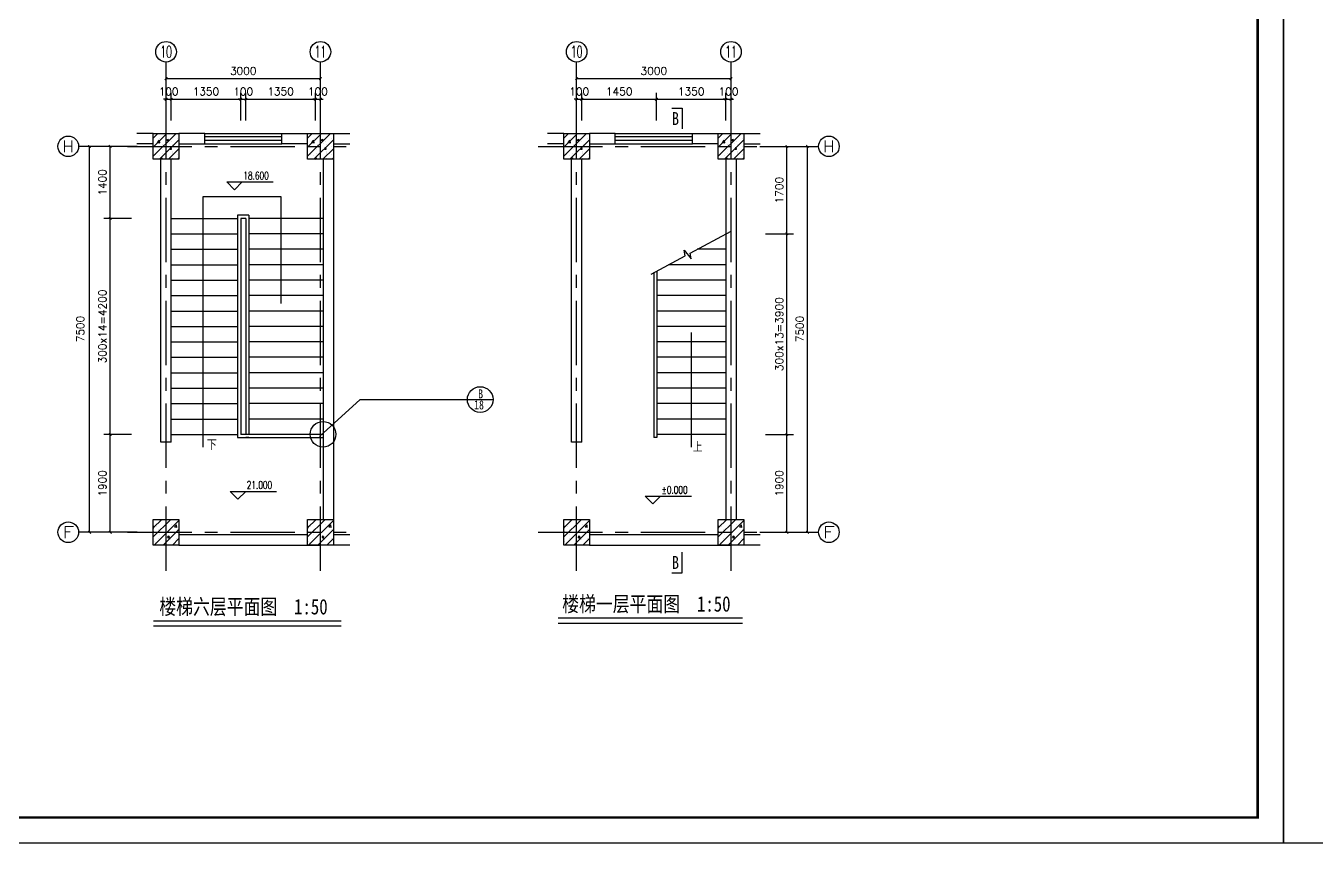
# Model space of a CAD drawing. Extents: x -4968480 to 5598971, y -5343220 to -29066.
# Drawn here: x 287225 to 312298, y -88466 to -72580 of the extents above; entities that cross this region are included whole.
import ezdxf
from ezdxf.enums import TextEntityAlignment as Align

# ---------------------------------------------------------------- set-up
doc = ezdxf.new("R2010")
doc.units = 0
doc.header["$LTSCALE"] = 1000
doc.header["$MEASUREMENT"] = 0
doc.linetypes.add('CENTER', pattern=[2, 1.25, -0.25, 0.25, -0.25])
doc.layers.get('0').update_dxf_attribs({"linetype": 'CONTINUOUS'})
for name, color, linetype in [('AXIS', 3, 'CONTINUOUS'), ('AXIS_TEXT', 7, 'CONTINUOUS'), ('DOTE', 1, 'CENTER'), ('PUB_DIM', 3, 'CONTINUOUS'), ('PUB_TEXT', 7, 'CONTINUOUS'), ('WALL', 2, 'CONTINUOUS')]:
    doc.layers.add(name, color=color, linetype=linetype)
doc.styles.add('-宋体', font='', dxfattribs={"width": 0.8})
doc.styles.add('_TCH_AXIS', font='COMPLEX', dxfattribs={"bigfont": 'GBCBIG'})
doc.styles.add('_TCH_DIM', font='SIMPLEX', dxfattribs={"bigfont": 'GBCBIG'})
doc.styles.get('-宋体').set_extended_font_data('SimSun')

# ---------------------------------------------------------------- blocks, each defined once
blk = doc.blocks.new('_ArchTick')
at = {"color": 0, "linetype": 'ByBlock', "const_width": 0.4}
blk.add_lwpolyline([(-0.5, -0.5), (0.5, 0.5)], dxfattribs=at)

msp = doc.modelspace()

# ---------------------------------------------------------------- linework, layer by layer
for p, q in [((299779.6, -74181.6, -24317.3), (299980.1, -74181.6, -24317.3)), ((299980.1, -74181.6, -24317.3), (299980.1, -74581.4, -24317.3)), ((290701, -74672.9, -24317.3), (292201, -74672.9, -24317.3)), ((298678.2, -74672.9, -24317.3), (300178.2, -74672.9, -24317.3)), ((292201, -74739.5, -24317.3), (290701, -74739.5, -24317.3)), ((292201, -74806.2, -24317.3), (290701, -74806.2, -24317.3)), ((290701, -74872.9, -24317.3), (292201, -74872.9, -24317.3)), ((300178.2, -74739.5, -24317.3), (298678.2, -74739.5, -24317.3)), ((300178.2, -74806.2, -24317.3), (298678.2, -74806.2, -24317.3)), ((298678.2, -74872.9, -24317.3), (300178.2, -74872.9, -24317.3)), ((290051, -76322.9, -24317.3), (291341, -76322.9, -24317.3)), ((291341, -76262.9, -24317.3), (291341, -80582.9, -24317.3)), ((291561, -76262.9, -24317.3), (291341, -76262.9, -24317.3)), ((291401, -76322.9, -24317.3), (291401, -80522.9, -24317.3)), ((291501, -76322.9, -24317.3), (291401, -76322.9, -24317.3)), ((291501, -76322.9, -24317.3), (291501, -80522.9, -24317.3)), ((291561, -76262.9, -24317.3), (291561, -80522.9, -24317.3)), ((293001, -76322.9, -24317.3), (291561, -76322.9, -24317.3)), ((290051, -76622.9, -24317.3), (291341, -76622.9, -24317.3)), ((293001, -76622.9, -24317.3), (291561, -76622.9, -24317.3)), ((290051, -76922.9, -24317.3), (291341, -76922.9, -24317.3)), ((293001, -76922.9, -24317.3), (291561, -76922.9, -24317.3)), ((300828.2, -76922.9, -24317.3), (300270.7, -76922.9, -24317.3)), ((290051, -77222.9, -24317.3), (291341, -77222.9, -24317.3)), ((293001, -77222.9, -24317.3), (291561, -77222.9, -24317.3)), ((299428.2, -77376.2, -24317.3), (299428.2, -80582.9, -24317.3)), ((299488.2, -77343.9, -24317.3), (299488.2, -80582.9, -24317.3)), ((300828.2, -77222.9, -24317.3), (299713.2, -77222.9, -24317.3)), ((290051, -77522.9, -24317.3), (291341, -77522.9, -24317.3)), ((293001, -77522.9, -24317.3), (291561, -77522.9, -24317.3)), ((300828.2, -77522.9, -24317.3), (299488.2, -77522.9, -24317.3)), ((290051, -77822.9, -24317.3), (291341, -77822.9, -24317.3)), ((293001, -77822.9, -24317.3), (291561, -77822.9, -24317.3)), ((300828.2, -77822.9, -24317.3), (299488.2, -77822.9, -24317.3)), ((290051, -78122.9, -24317.3), (291341, -78122.9, -24317.3)), ((293001, -78122.9, -24317.3), (291561, -78122.9, -24317.3)), ((300828.2, -78122.9, -24317.3), (299488.2, -78122.9, -24317.3)), ((290051, -78422.9, -24317.3), (291341, -78422.9, -24317.3)), ((293001, -78422.9, -24317.3), (291561, -78422.9, -24317.3)), ((300828.2, -78422.9, -24317.3), (299488.2, -78422.9, -24317.3)), ((290051, -78722.9, -24317.3), (291341, -78722.9, -24317.3)), ((293001, -78722.9, -24317.3), (291561, -78722.9, -24317.3)), ((300828.2, -78722.9, -24317.3), (299488.2, -78722.9, -24317.3)), ((290051, -79022.9, -24317.3), (291341, -79022.9, -24317.3)), ((293001, -79022.9, -24317.3), (291561, -79022.9, -24317.3)), ((300828.2, -79022.9, -24317.3), (299488.2, -79022.9, -24317.3)), ((290051, -79322.9, -24317.3), (291341, -79322.9, -24317.3)), ((293001, -79322.9, -24317.3), (291561, -79322.9, -24317.3)), ((300828.2, -79322.9, -24317.3), (299488.2, -79322.9, -24317.3)), ((290051, -79622.9, -24317.3), (291341, -79622.9, -24317.3)), ((293001, -79622.9, -24317.3), (291561, -79622.9, -24317.3)), ((300828.2, -79622.9, -24317.3), (299488.2, -79622.9, -24317.3)), ((290051, -79922.9, -24317.3), (291341, -79922.9, -24317.3)), ((293001, -79922.9, -24317.3), (291561, -79922.9, -24317.3)), ((292933.2, -80561.3, -24317.3), (293721.5, -79843.7, -24317.3)), ((293721.5, -79843.7, -24317.3), (293721.5, -79843.7, -24317.3)), ((293721.5, -79843.7, -24317.3), (296304.9, -79843.7, -24317.3)), ((300828.2, -79922.9, -24317.3), (299488.2, -79922.9, -24317.3)), ((290051, -80222.9, -24317.3), (291341, -80222.9, -24317.3)), ((293001, -80222.9, -24317.3), (291561, -80222.9, -24317.3)), ((300828.2, -80222.9, -24317.3), (299488.2, -80222.9, -24317.3)), ((290051, -80522.9, -24317.3), (291341, -80522.9, -24317.3)), ((291341, -80582.9, -24317.3), (293001, -80582.9, -24317.3)), ((293001, -80522.9, -24317.3), (291401, -80522.9, -24317.3)), ((291561, -80582.9, -24317.3), (291501, -80582.9, -24317.3)), ((299488.2, -80582.9, -24317.3), (299428.2, -80582.9, -24317.3)), ((300828.2, -80522.9, -24317.3), (299488.2, -80522.9, -24317.3)), ((299980.1, -83211.8, -24317.3), (299980.1, -82812, -24317.3)), ((299779.6, -83211.8, -24317.3), (299980.1, -83211.8, -24317.3)), ((289704.1, -84141.4), (293355.2, -84141.4)), ((289704.1, -84241.4), (293355.2, -84241.4)), ((297568.5, -84087), (301150.2, -84087)), ((297568.5, -84187), (301150.2, -84187))]:
    msp.add_line(p, q)
at = {"color": 8}
for p, q in [((289701, -74763.3, -24317.3), (289791.5, -74672.9, -24317.3)), ((289701, -74940.1, -24317.3), (289968.2, -74672.9, -24317.3)), ((289701, -75116.9, -24317.3), (290145, -74672.9, -24317.3)), ((290017.5, -74687.5, -24317.3), (290017.5, -74687.5, -24317.3)), ((292701, -74763.3, -24317.3), (292791.5, -74672.9, -24317.3)), ((292701, -74940.1, -24317.3), (292968.2, -74672.9, -24317.3)), ((292701, -75116.9, -24317.3), (293145, -74672.9, -24317.3)), ((293017.5, -74687.5, -24317.3), (293017.5, -74687.5, -24317.3)), ((297678.2, -74763.3, -24317.3), (297768.7, -74672.9, -24317.3)), ((297678.2, -74940.1, -24317.3), (297945.5, -74672.9, -24317.3)), ((297678.2, -75116.9, -24317.3), (298122.3, -74672.9, -24317.3)), ((297994.8, -74687.5, -24317.3), (297994.8, -74687.5, -24317.3)), ((300678.2, -74763.3, -24317.3), (300768.7, -74672.9, -24317.3)), ((300678.2, -74940.1, -24317.3), (300945.5, -74672.9, -24317.3)), ((300678.2, -75116.9, -24317.3), (301122.3, -74672.9, -24317.3)), ((300994.8, -74687.5, -24317.3), (300994.8, -74687.5, -24317.3)), ((289701.8, -74729.1, -24317.3), (289701.8, -74729.1, -24317.3)), ((289761.9, -74870.3, -24317.3), (289761.9, -74870.3, -24317.3)), ((289785.2, -74845.5, -24317.3), (289824.2, -74804.9, -24317.3)), ((289785.2, -74845.5, -24317.3), (289829.7, -74852.4, -24317.3)), ((289821.8, -75172.9, -24317.3), (290201, -74793.7, -24317.3)), ((289829.7, -74852.6, -24317.3), (289824.1, -74805.1, -24317.3)), ((289824.3, -74928.1, -24317.3), (289824.3, -74928.1, -24317.3)), ((289830.4, -74761.7, -24317.3), (289830.4, -74761.7, -24317.3)), ((289886, -74884.7, -24317.3), (289886, -74884.7, -24317.3)), ((289897.1, -74753.2, -24317.3), (289897.1, -74753.2, -24317.3)), ((289962.5, -74798.7, -24317.3), (289997.5, -74785.3, -24317.3)), ((289962.5, -74798.7, -24317.3), (289987.4, -74815.5, -24317.3)), ((289987.3, -74815.7, -24317.3), (289997.5, -74785.5, -24317.3)), ((290011.2, -74868.2, -24317.3), (290011.2, -74868.2, -24317.3)), ((290028.5, -74977, -24317.3), (290052.6, -74948.3, -24317.3)), ((290058.4, -74979.8, -24317.3), (290052.6, -74948.5, -24317.3)), ((290053.5, -74820.3, -24317.3), (290053.5, -74820.3, -24317.3)), ((290076.9, -74896.1, -24317.3), (290076.9, -74896.1, -24317.3)), ((290083, -74729.7, -24317.3), (290083, -74729.7, -24317.3)), ((290164, -74764.5, -24317.3), (290164, -74764.5, -24317.3)), ((290173.3, -74930, -24317.3), (290173.3, -74930, -24317.3)), ((290200.5, -74843.3, -24317.3), (290200.5, -74843.3, -24317.3)), ((292701.8, -74729.1, -24317.3), (292701.8, -74729.1, -24317.3)), ((292761.9, -74870.3, -24317.3), (292761.9, -74870.3, -24317.3)), ((292785.2, -74845.5, -24317.3), (292824.2, -74804.9, -24317.3)), ((292785.2, -74845.5, -24317.3), (292829.7, -74852.4, -24317.3)), ((292821.8, -75172.9, -24317.3), (293201, -74793.7, -24317.3)), ((292829.7, -74852.6, -24317.3), (292824.1, -74805.1, -24317.3)), ((292824.3, -74928.1, -24317.3), (292824.3, -74928.1, -24317.3)), ((292830.4, -74761.7, -24317.3), (292830.4, -74761.7, -24317.3)), ((292886, -74884.7, -24317.3), (292886, -74884.7, -24317.3)), ((292897.1, -74753.2, -24317.3), (292897.1, -74753.2, -24317.3)), ((292962.5, -74798.7, -24317.3), (292997.5, -74785.3, -24317.3)), ((292962.5, -74798.7, -24317.3), (292987.4, -74815.5, -24317.3)), ((292987.3, -74815.7, -24317.3), (292997.5, -74785.5, -24317.3)), ((293011.2, -74868.2, -24317.3), (293011.2, -74868.2, -24317.3)), ((293028.5, -74977, -24317.3), (293052.6, -74948.3, -24317.3)), ((293058.4, -74979.8, -24317.3), (293052.6, -74948.5, -24317.3)), ((293053.5, -74820.3, -24317.3), (293053.5, -74820.3, -24317.3)), ((293076.9, -74896.1, -24317.3), (293076.9, -74896.1, -24317.3)), ((293083, -74729.7, -24317.3), (293083, -74729.7, -24317.3)), ((293164, -74764.5, -24317.3), (293164, -74764.5, -24317.3)), ((293173.3, -74930, -24317.3), (293173.3, -74930, -24317.3)), ((293200.5, -74843.3, -24317.3), (293200.5, -74843.3, -24317.3)), ((297679, -74729.1, -24317.3), (297679, -74729.1, -24317.3)), ((297739.1, -74870.3, -24317.3), (297739.1, -74870.3, -24317.3)), ((297762.5, -74845.5, -24317.3), (297801.4, -74804.9, -24317.3)), ((297762.5, -74845.5, -24317.3), (297806.9, -74852.4, -24317.3)), ((297799, -75172.9, -24317.3), (298178.2, -74793.7, -24317.3)), ((297806.9, -74852.6, -24317.3), (297801.4, -74805.1, -24317.3)), ((297801.6, -74928.1, -24317.3), (297801.6, -74928.1, -24317.3)), ((297807.6, -74761.7, -24317.3), (297807.6, -74761.7, -24317.3)), ((297863.2, -74884.7, -24317.3), (297863.2, -74884.7, -24317.3)), ((297874.4, -74753.2, -24317.3), (297874.4, -74753.2, -24317.3)), ((297939.7, -74798.7, -24317.3), (297974.8, -74785.3, -24317.3)), ((297939.7, -74798.7, -24317.3), (297964.6, -74815.5, -24317.3)), ((297964.6, -74815.7, -24317.3), (297974.7, -74785.5, -24317.3)), ((297988.4, -74868.2, -24317.3), (297988.4, -74868.2, -24317.3)), ((298005.7, -74977, -24317.3), (298029.8, -74948.3, -24317.3)), ((298035.6, -74979.8, -24317.3), (298029.8, -74948.5, -24317.3)), ((298030.7, -74820.3, -24317.3), (298030.7, -74820.3, -24317.3)), ((298054.1, -74896.1, -24317.3), (298054.1, -74896.1, -24317.3)), ((298060.2, -74729.7, -24317.3), (298060.2, -74729.7, -24317.3)), ((298141.3, -74764.5, -24317.3), (298141.3, -74764.5, -24317.3)), ((298150.5, -74930, -24317.3), (298150.5, -74930, -24317.3)), ((298177.8, -74843.3, -24317.3), (298177.8, -74843.3, -24317.3)), ((300679, -74729.1, -24317.3), (300679, -74729.1, -24317.3)), ((300739.1, -74870.3, -24317.3), (300739.1, -74870.3, -24317.3)), ((300762.5, -74845.5, -24317.3), (300801.4, -74804.9, -24317.3)), ((300762.5, -74845.5, -24317.3), (300806.9, -74852.4, -24317.3)), ((300799, -75172.9, -24317.3), (301178.2, -74793.7, -24317.3)), ((300806.9, -74852.6, -24317.3), (300801.4, -74805.1, -24317.3)), ((300801.6, -74928.1, -24317.3), (300801.6, -74928.1, -24317.3)), ((300807.6, -74761.7, -24317.3), (300807.6, -74761.7, -24317.3)), ((300863.2, -74884.7, -24317.3), (300863.2, -74884.7, -24317.3)), ((300874.4, -74753.2, -24317.3), (300874.4, -74753.2, -24317.3)), ((300939.7, -74798.7, -24317.3), (300974.8, -74785.3, -24317.3)), ((300939.7, -74798.7, -24317.3), (300964.6, -74815.5, -24317.3)), ((300964.6, -74815.7, -24317.3), (300974.7, -74785.5, -24317.3)), ((300988.4, -74868.2, -24317.3), (300988.4, -74868.2, -24317.3)), ((301005.7, -74977, -24317.3), (301029.8, -74948.3, -24317.3)), ((301035.6, -74979.8, -24317.3), (301029.8, -74948.5, -24317.3)), ((301030.7, -74820.3, -24317.3), (301030.7, -74820.3, -24317.3)), ((301054.1, -74896.1, -24317.3), (301054.1, -74896.1, -24317.3)), ((301060.2, -74729.7, -24317.3), (301060.2, -74729.7, -24317.3)), ((301141.3, -74764.5, -24317.3), (301141.3, -74764.5, -24317.3)), ((301150.5, -74930, -24317.3), (301150.5, -74930, -24317.3)), ((301177.8, -74843.3, -24317.3), (301177.8, -74843.3, -24317.3)), ((289754.5, -75081.9, -24317.3), (289754.5, -75081.9, -24317.3)), ((289799.8, -75008.7, -24317.3), (289799.8, -75008.7, -24317.3)), ((289818.2, -75094.6, -24317.3), (289818.2, -75094.6, -24317.3)), ((289840.9, -75161.3, -24317.3), (289875.9, -75147.9, -24317.3)), ((289840.9, -75161.3, -24317.3), (289858, -75172.9, -24317.3)), ((289867.5, -75172.9, -24317.3), (289875.8, -75148.1, -24317.3)), ((289879.6, -75065.4, -24317.3), (289879.6, -75065.4, -24317.3)), ((289881.7, -74980.1, -24317.3), (289881.7, -74980.1, -24317.3)), ((289905.2, -75075.9, -24317.3), (289905.2, -75075.9, -24317.3)), ((289998.6, -75172.9, -24317.3), (290201, -74970.4, -24317.3)), ((290028.5, -74977, -24317.3), (290058.4, -74979.6, -24317.3)), ((290066.7, -75020, -24317.3), (290066.7, -75020, -24317.3)), ((290069, -75040.5, -24317.3), (290069, -75040.5, -24317.3)), ((290070.8, -75062.6, -24317.3), (290070.8, -75062.6, -24317.3)), ((290072.7, -75155.1, -24317.3), (290072.7, -75155.1, -24317.3)), ((290172.1, -75087.2, -24317.3), (290172.1, -75087.2, -24317.3)), ((290175.4, -75172.9, -24317.3), (290201, -75147.2, -24317.3)), ((292754.5, -75081.9, -24317.3), (292754.5, -75081.9, -24317.3)), ((292799.8, -75008.7, -24317.3), (292799.8, -75008.7, -24317.3)), ((292818.2, -75094.6, -24317.3), (292818.2, -75094.6, -24317.3)), ((292840.9, -75161.3, -24317.3), (292875.9, -75147.9, -24317.3)), ((292840.9, -75161.3, -24317.3), (292858, -75172.9, -24317.3)), ((292867.5, -75172.9, -24317.3), (292875.8, -75148.1, -24317.3)), ((292879.6, -75065.4, -24317.3), (292879.6, -75065.4, -24317.3)), ((292881.7, -74980.1, -24317.3), (292881.7, -74980.1, -24317.3)), ((292905.2, -75075.9, -24317.3), (292905.2, -75075.9, -24317.3)), ((292998.6, -75172.9, -24317.3), (293201, -74970.4, -24317.3)), ((293028.5, -74977, -24317.3), (293058.4, -74979.6, -24317.3)), ((293066.7, -75020, -24317.3), (293066.7, -75020, -24317.3)), ((293069, -75040.5, -24317.3), (293069, -75040.5, -24317.3)), ((293070.8, -75062.6, -24317.3), (293070.8, -75062.6, -24317.3)), ((293072.7, -75155.1, -24317.3), (293072.7, -75155.1, -24317.3)), ((293172.1, -75087.2, -24317.3), (293172.1, -75087.2, -24317.3)), ((293175.4, -75172.9, -24317.3), (293201, -75147.2, -24317.3)), ((297731.7, -75081.9, -24317.3), (297731.7, -75081.9, -24317.3)), ((297777, -75008.7, -24317.3), (297777, -75008.7, -24317.3)), ((297795.5, -75094.6, -24317.3), (297795.5, -75094.6, -24317.3)), ((297818.1, -75161.3, -24317.3), (297853.1, -75147.9, -24317.3)), ((297818.1, -75161.3, -24317.3), (297835.2, -75172.9, -24317.3)), ((297844.7, -75172.9, -24317.3), (297853.1, -75148.1, -24317.3)), ((297856.9, -75065.4, -24317.3), (297856.9, -75065.4, -24317.3)), ((297858.9, -74980.1, -24317.3), (297858.9, -74980.1, -24317.3)), ((297882.4, -75075.9, -24317.3), (297882.4, -75075.9, -24317.3)), ((297975.8, -75172.9, -24317.3), (298178.2, -74970.4, -24317.3)), ((298005.7, -74977, -24317.3), (298035.6, -74979.6, -24317.3)), ((298043.9, -75020, -24317.3), (298043.9, -75020, -24317.3)), ((298046.2, -75040.5, -24317.3), (298046.2, -75040.5, -24317.3)), ((298048, -75062.6, -24317.3), (298048, -75062.6, -24317.3)), ((298049.9, -75155.1, -24317.3), (298049.9, -75155.1, -24317.3)), ((298149.3, -75087.2, -24317.3), (298149.3, -75087.2, -24317.3)), ((298152.6, -75172.9, -24317.3), (298178.2, -75147.2, -24317.3)), ((300731.7, -75081.9, -24317.3), (300731.7, -75081.9, -24317.3)), ((300777, -75008.7, -24317.3), (300777, -75008.7, -24317.3)), ((300795.5, -75094.6, -24317.3), (300795.5, -75094.6, -24317.3)), ((300818.1, -75161.3, -24317.3), (300853.1, -75147.9, -24317.3)), ((300818.1, -75161.3, -24317.3), (300835.2, -75172.9, -24317.3)), ((300844.7, -75172.9, -24317.3), (300853.1, -75148.1, -24317.3)), ((300856.9, -75065.4, -24317.3), (300856.9, -75065.4, -24317.3)), ((300858.9, -74980.1, -24317.3), (300858.9, -74980.1, -24317.3)), ((300882.4, -75075.9, -24317.3), (300882.4, -75075.9, -24317.3)), ((300975.8, -75172.9, -24317.3), (301178.2, -74970.4, -24317.3)), ((301005.7, -74977, -24317.3), (301035.6, -74979.6, -24317.3)), ((301043.9, -75020, -24317.3), (301043.9, -75020, -24317.3)), ((301046.2, -75040.5, -24317.3), (301046.2, -75040.5, -24317.3)), ((301048, -75062.6, -24317.3), (301048, -75062.6, -24317.3)), ((301049.9, -75155.1, -24317.3), (301049.9, -75155.1, -24317.3)), ((301149.3, -75087.2, -24317.3), (301149.3, -75087.2, -24317.3)), ((301152.6, -75172.9, -24317.3), (301178.2, -75147.2, -24317.3)), ((289701, -82338, -24317.3), (289866.1, -82172.9, -24317.3)), ((289701, -82514.7, -24317.3), (290042.9, -82172.9, -24317.3)), ((289719.6, -82672.9, -24317.3), (290201, -82191.5, -24317.3)), ((289815.4, -82203.4, -24317.3), (289815.4, -82203.4, -24317.3)), ((289981.6, -82217.7, -24317.3), (289981.6, -82217.7, -24317.3)), ((290125.6, -82172.9, -24317.3), (290130, -82175.9, -24317.3)), ((290130, -82176.1, -24317.3), (290131.1, -82172.9, -24317.3)), ((292701, -82338, -24317.3), (292866.1, -82172.9, -24317.3)), ((292701, -82514.7, -24317.3), (293042.9, -82172.9, -24317.3)), ((292719.6, -82672.9, -24317.3), (293201, -82191.5, -24317.3)), ((292815.4, -82203.4, -24317.3), (292815.4, -82203.4, -24317.3)), ((292981.6, -82217.7, -24317.3), (292981.6, -82217.7, -24317.3)), ((293125.6, -82172.9, -24317.3), (293130, -82175.9, -24317.3)), ((293130, -82176.1, -24317.3), (293131.1, -82172.9, -24317.3)), ((297678.2, -82338, -24317.3), (297843.3, -82172.9, -24317.3)), ((297678.2, -82514.7, -24317.3), (298020.1, -82172.9, -24317.3)), ((297696.9, -82672.9, -24317.3), (298178.2, -82191.5, -24317.3)), ((297792.7, -82203.4, -24317.3), (297792.7, -82203.4, -24317.3)), ((297958.9, -82217.7, -24317.3), (297958.9, -82217.7, -24317.3)), ((298102.8, -82172.9, -24317.3), (298107.3, -82175.9, -24317.3)), ((298107.2, -82176.1, -24317.3), (298108.3, -82172.9, -24317.3)), ((300678.2, -82338, -24317.3), (300843.3, -82172.9, -24317.3)), ((300678.2, -82514.7, -24317.3), (301020.1, -82172.9, -24317.3)), ((300696.9, -82672.9, -24317.3), (301178.2, -82191.5, -24317.3)), ((300792.7, -82203.4, -24317.3), (300792.7, -82203.4, -24317.3)), ((300958.9, -82217.7, -24317.3), (300958.9, -82217.7, -24317.3)), ((301102.8, -82172.9, -24317.3), (301107.3, -82175.9, -24317.3)), ((301107.2, -82176.1, -24317.3), (301108.3, -82172.9, -24317.3)), ((289701, -82314.2, -24317.3), (289720.1, -82306.9, -24317.3)), ((289701, -82331.1, -24317.3), (289709.9, -82337.1, -24317.3)), ((289709.9, -82337.4, -24317.3), (289720, -82307.1, -24317.3)), ((289713.1, -82406.6, -24317.3), (289713.1, -82406.6, -24317.3)), ((289764.9, -82319.7, -24317.3), (289764.9, -82319.7, -24317.3)), ((289792.3, -82242.6, -24317.3), (289792.3, -82242.6, -24317.3)), ((289809.4, -82369.8, -24317.3), (289809.4, -82369.8, -24317.3)), ((289818.5, -82473.8, -24317.3), (289818.5, -82473.8, -24317.3)), ((289850.1, -82414.9, -24317.3), (289850.1, -82414.9, -24317.3)), ((289896.4, -82672.9, -24317.3), (290201, -82368.3, -24317.3)), ((289980, -82417.9, -24317.3), (289980, -82417.9, -24317.3)), ((290056.4, -82269.7, -24317.3), (290056.4, -82269.7, -24317.3)), ((290069.1, -82332.3, -24317.3), (290069.1, -82332.3, -24317.3)), ((290085.4, -82485.1, -24317.3), (290085.4, -82485.1, -24317.3)), ((290113.4, -82320.4, -24317.3), (290152.3, -82279.8, -24317.3)), ((290113.4, -82320.4, -24317.3), (290157.9, -82327.3, -24317.3)), ((290157.8, -82327.5, -24317.3), (290152.3, -82280, -24317.3)), ((290165.9, -82373.3, -24317.3), (290165.9, -82373.3, -24317.3)), ((292701, -82314.2, -24317.3), (292720.1, -82306.9, -24317.3)), ((292701, -82331.1, -24317.3), (292709.9, -82337.1, -24317.3)), ((292709.9, -82337.4, -24317.3), (292720, -82307.1, -24317.3)), ((292713.1, -82406.6, -24317.3), (292713.1, -82406.6, -24317.3)), ((292764.9, -82319.7, -24317.3), (292764.9, -82319.7, -24317.3)), ((292792.3, -82242.6, -24317.3), (292792.3, -82242.6, -24317.3)), ((292809.4, -82369.8, -24317.3), (292809.4, -82369.8, -24317.3)), ((292818.5, -82473.8, -24317.3), (292818.5, -82473.8, -24317.3)), ((292850.1, -82414.9, -24317.3), (292850.1, -82414.9, -24317.3)), ((292896.4, -82672.9, -24317.3), (293201, -82368.3, -24317.3)), ((292980, -82417.9, -24317.3), (292980, -82417.9, -24317.3)), ((293056.4, -82269.7, -24317.3), (293056.4, -82269.7, -24317.3)), ((293069.1, -82332.3, -24317.3), (293069.1, -82332.3, -24317.3)), ((293085.4, -82485.1, -24317.3), (293085.4, -82485.1, -24317.3)), ((293113.4, -82320.4, -24317.3), (293152.3, -82279.8, -24317.3)), ((293113.4, -82320.4, -24317.3), (293157.9, -82327.3, -24317.3)), ((293157.8, -82327.5, -24317.3), (293152.3, -82280, -24317.3)), ((293165.9, -82373.3, -24317.3), (293165.9, -82373.3, -24317.3)), ((297678.2, -82314.2, -24317.3), (297697.3, -82306.9, -24317.3)), ((297678.2, -82331.1, -24317.3), (297687.2, -82337.1, -24317.3)), ((297687.1, -82337.4, -24317.3), (297697.2, -82307.1, -24317.3)), ((297690.3, -82406.6, -24317.3), (297690.3, -82406.6, -24317.3)), ((297742.1, -82319.7, -24317.3), (297742.1, -82319.7, -24317.3)), ((297769.5, -82242.6, -24317.3), (297769.5, -82242.6, -24317.3)), ((297786.6, -82369.8, -24317.3), (297786.6, -82369.8, -24317.3)), ((297795.7, -82473.8, -24317.3), (297795.7, -82473.8, -24317.3)), ((297827.3, -82414.9, -24317.3), (297827.3, -82414.9, -24317.3)), ((297873.7, -82672.9, -24317.3), (298178.2, -82368.3, -24317.3)), ((297957.2, -82417.9, -24317.3), (297957.2, -82417.9, -24317.3)), ((298033.7, -82269.7, -24317.3), (298033.7, -82269.7, -24317.3)), ((298046.3, -82332.3, -24317.3), (298046.3, -82332.3, -24317.3)), ((298062.6, -82485.1, -24317.3), (298062.6, -82485.1, -24317.3)), ((298090.6, -82320.4, -24317.3), (298129.6, -82279.8, -24317.3)), ((298090.6, -82320.4, -24317.3), (298135.1, -82327.3, -24317.3)), ((298135, -82327.5, -24317.3), (298129.5, -82280, -24317.3)), ((298143.1, -82373.3, -24317.3), (298143.1, -82373.3, -24317.3)), ((300678.2, -82314.2, -24317.3), (300697.3, -82306.9, -24317.3)), ((300678.2, -82331.1, -24317.3), (300687.2, -82337.1, -24317.3)), ((300687.1, -82337.4, -24317.3), (300697.2, -82307.1, -24317.3)), ((300690.3, -82406.6, -24317.3), (300690.3, -82406.6, -24317.3)), ((300742.1, -82319.7, -24317.3), (300742.1, -82319.7, -24317.3)), ((300769.5, -82242.6, -24317.3), (300769.5, -82242.6, -24317.3)), ((300786.6, -82369.8, -24317.3), (300786.6, -82369.8, -24317.3)), ((300795.7, -82473.8, -24317.3), (300795.7, -82473.8, -24317.3)), ((300827.3, -82414.9, -24317.3), (300827.3, -82414.9, -24317.3)), ((300873.7, -82672.9, -24317.3), (301178.2, -82368.3, -24317.3)), ((300957.2, -82417.9, -24317.3), (300957.2, -82417.9, -24317.3)), ((301033.7, -82269.7, -24317.3), (301033.7, -82269.7, -24317.3)), ((301046.3, -82332.3, -24317.3), (301046.3, -82332.3, -24317.3)), ((301062.6, -82485.1, -24317.3), (301062.6, -82485.1, -24317.3)), ((301090.6, -82320.4, -24317.3), (301129.6, -82279.8, -24317.3)), ((301090.6, -82320.4, -24317.3), (301135.1, -82327.3, -24317.3)), ((301135, -82327.5, -24317.3), (301129.5, -82280, -24317.3)), ((301143.1, -82373.3, -24317.3), (301143.1, -82373.3, -24317.3)), ((289718.6, -82612.1, -24317.3), (289718.6, -82612.1, -24317.3)), ((289744.2, -82618.1, -24317.3), (289744.2, -82618.1, -24317.3)), ((289803.3, -82536.3, -24317.3), (289803.3, -82536.3, -24317.3)), ((289880.5, -82672.1, -24317.3), (289880.5, -82672.1, -24317.3)), ((289981.5, -82523.4, -24317.3), (290005.6, -82494.7, -24317.3)), ((289981.5, -82523.4, -24317.3), (290011.4, -82526, -24317.3)), ((289983.5, -82521.7, -24317.3), (290018.5, -82508.2, -24317.3)), ((289983.5, -82521.7, -24317.3), (290008.4, -82538.4, -24317.3)), ((290011.3, -82526.3, -24317.3), (290005.6, -82494.9, -24317.3)), ((290008.3, -82538.7, -24317.3), (290018.5, -82508.5, -24317.3)), ((290034.3, -82570.5, -24317.3), (290034.3, -82570.5, -24317.3)), ((290035.8, -82568, -24317.3), (290035.8, -82568, -24317.3)), ((290056.9, -82665.2, -24317.3), (290056.9, -82665.2, -24317.3)), ((290063, -82498.8, -24317.3), (290063, -82498.8, -24317.3)), ((290073.2, -82672.9, -24317.3), (290201, -82545.1, -24317.3)), ((290159.5, -82554, -24317.3), (290159.5, -82554, -24317.3)), ((292718.6, -82612.1, -24317.3), (292718.6, -82612.1, -24317.3)), ((292744.2, -82618.1, -24317.3), (292744.2, -82618.1, -24317.3)), ((292803.3, -82536.3, -24317.3), (292803.3, -82536.3, -24317.3)), ((292880.5, -82672.1, -24317.3), (292880.5, -82672.1, -24317.3)), ((292981.5, -82523.4, -24317.3), (293005.6, -82494.7, -24317.3)), ((292981.5, -82523.4, -24317.3), (293011.4, -82526, -24317.3)), ((292983.5, -82521.7, -24317.3), (293018.5, -82508.2, -24317.3)), ((292983.5, -82521.7, -24317.3), (293008.4, -82538.4, -24317.3)), ((293011.3, -82526.3, -24317.3), (293005.6, -82494.9, -24317.3)), ((293008.3, -82538.7, -24317.3), (293018.5, -82508.5, -24317.3)), ((293034.3, -82570.5, -24317.3), (293034.3, -82570.5, -24317.3)), ((293035.8, -82568, -24317.3), (293035.8, -82568, -24317.3)), ((293056.9, -82665.2, -24317.3), (293056.9, -82665.2, -24317.3)), ((293063, -82498.8, -24317.3), (293063, -82498.8, -24317.3)), ((293073.2, -82672.9, -24317.3), (293201, -82545.1, -24317.3)), ((293159.5, -82554, -24317.3), (293159.5, -82554, -24317.3)), ((297695.8, -82612.1, -24317.3), (297695.8, -82612.1, -24317.3)), ((297721.4, -82618.1, -24317.3), (297721.4, -82618.1, -24317.3)), ((297780.5, -82536.3, -24317.3), (297780.5, -82536.3, -24317.3)), ((297857.7, -82672.1, -24317.3), (297857.7, -82672.1, -24317.3)), ((297958.7, -82523.4, -24317.3), (297982.8, -82494.7, -24317.3)), ((297958.7, -82523.4, -24317.3), (297988.6, -82526, -24317.3)), ((297960.7, -82521.7, -24317.3), (297995.7, -82508.2, -24317.3)), ((297960.7, -82521.7, -24317.3), (297985.6, -82538.4, -24317.3)), ((297988.6, -82526.3, -24317.3), (297982.8, -82494.9, -24317.3)), ((297985.6, -82538.7, -24317.3), (297995.7, -82508.5, -24317.3)), ((298011.6, -82570.5, -24317.3), (298011.6, -82570.5, -24317.3)), ((298013, -82568, -24317.3), (298013, -82568, -24317.3)), ((298034.1, -82665.2, -24317.3), (298034.1, -82665.2, -24317.3)), ((298040.2, -82498.8, -24317.3), (298040.2, -82498.8, -24317.3)), ((298050.4, -82672.9, -24317.3), (298178.2, -82545.1, -24317.3)), ((298136.8, -82554, -24317.3), (298136.8, -82554, -24317.3)), ((300695.8, -82612.1, -24317.3), (300695.8, -82612.1, -24317.3)), ((300721.4, -82618.1, -24317.3), (300721.4, -82618.1, -24317.3)), ((300780.5, -82536.3, -24317.3), (300780.5, -82536.3, -24317.3)), ((300857.7, -82672.1, -24317.3), (300857.7, -82672.1, -24317.3)), ((300958.7, -82523.4, -24317.3), (300982.8, -82494.7, -24317.3)), ((300958.7, -82523.4, -24317.3), (300988.6, -82526, -24317.3)), ((300960.7, -82521.7, -24317.3), (300995.7, -82508.2, -24317.3)), ((300960.7, -82521.7, -24317.3), (300985.6, -82538.4, -24317.3)), ((300988.6, -82526.3, -24317.3), (300982.8, -82494.9, -24317.3)), ((300985.6, -82538.7, -24317.3), (300995.7, -82508.5, -24317.3)), ((301011.6, -82570.5, -24317.3), (301011.6, -82570.5, -24317.3)), ((301013, -82568, -24317.3), (301013, -82568, -24317.3)), ((301034.1, -82665.2, -24317.3), (301034.1, -82665.2, -24317.3)), ((301040.2, -82498.8, -24317.3), (301040.2, -82498.8, -24317.3)), ((301050.4, -82672.9, -24317.3), (301178.2, -82545.1, -24317.3)), ((301136.8, -82554, -24317.3), (301136.8, -82554, -24317.3))]:
    msp.add_line(p, q, dxfattribs=at)
at = {"elevation": -24317.3}
for points in [[(269611.7, -88466.1), (269611.7, -58766.1), (311661.7, -58766.1), (311661.7, -88466.1)], [(311661.7, -88466.1), (311661.7, -67466.1), (341361.7, -67466.1), (341361.7, -88466.1)]]:
    msp.add_lwpolyline(points, close=True, dxfattribs=at)
at = {"const_width": 50, "elevation": -24317.3}
msp.add_lwpolyline([(270861.7, -87966.1), (311161.7, -87966.1), (311161.7, -59266.1), (270861.7, -59266.1)], close=True, dxfattribs=at)
for centre in [(296054.9, -79843.7, -24317.3), (293001, -80519.6, -24317.3)]:
    msp.add_circle(centre, 250)
at = {"layer": 'AXIS'}
for p, q in [((289951, -74245.9, -24317.3), (289951, -73284.6, -24317.3)), ((292950.3, -74245.9, -24317.3), (292950.3, -73284.6, -24317.3)), ((297928.2, -74245.9, -24317.3), (297928.2, -73284.6, -24317.3)), ((300927.5, -74245.9, -24317.3), (300927.5, -73284.6, -24317.3)), ((289195.2, -74922.9, -24317.3), (288250.2, -74922.9, -24317.3)), ((301684, -74922.9, -24317.3), (302629, -74922.9, -24317.3)), ((289195.2, -82422.9, -24317.3), (288250.2, -82422.9, -24317.3)), ((301684, -82422.9, -24317.3), (302629, -82422.9, -24317.3))]:
    msp.add_line(p, q, dxfattribs=at)
for centre in [(289951, -73084.6, -24317.3), (292950.3, -73084.6, -24317.3), (297928.2, -73084.6, -24317.3), (300927.5, -73084.6, -24317.3), (288050.2, -74922.9, -24317.3), (302829, -74922.9, -24317.3), (288050.2, -82422.9, -24317.3), (302829, -82422.9, -24317.3)]:
    msp.add_circle(centre, 200, dxfattribs=at)
at = {"layer": 'DOTE'}
for p, q in [((289951, -83172.9, -24317.3), (289951, -74322.9, -24317.3)), ((292951, -83172.9, -24317.3), (292951, -74322.9, -24317.3)), ((297928.2, -83172.9, -24317.3), (297928.2, -74322.9, -24317.3)), ((300928.2, -83172.9, -24317.3), (300928.2, -74322.9, -24317.3)), ((289201, -74922.9, -24317.3), (293451, -74922.9, -24317.3)), ((297178.2, -74922.9, -24317.3), (301428.2, -74922.9, -24317.3)), ((289201, -82422.9, -24317.3), (293451, -82422.9, -24317.3)), ((297178.2, -82422.9, -24317.3), (301428.2, -82422.9, -24317.3))]:
    msp.add_line(p, q, dxfattribs=at)
at = {"layer": 'PUB_DIM'}
for p, q in [((289951, -74344.4, -24317.3), (289951, -73482.1, -24317.3)), ((289951, -73607.1, -24317.3), (292951, -73607.1, -24317.3)), ((292951, -74344.4, -24317.3), (292951, -73482.1, -24317.3)), ((297928.2, -74344.4, -24317.3), (297928.2, -73482.1, -24317.3)), ((297928.2, -73607.1, -24317.3), (300928.2, -73607.1, -24317.3)), ((300928.2, -74344.4, -24317.3), (300928.2, -73482.1, -24317.3)), ((289951, -74421.6, -24317.3), (289951, -73882.1, -24317.3)), ((290051, -74421.6, -24317.3), (290051, -73882.1, -24317.3)), ((290051, -74421.6, -24317.3), (290051, -73882.1, -24317.3)), ((291401, -74421.6, -24317.3), (291401, -73882.1, -24317.3)), ((291401, -74421.6, -24317.3), (291401, -73882.1, -24317.3)), ((291501, -74421.6, -24317.3), (291501, -73882.1, -24317.3)), ((291501, -74421.6, -24317.3), (291501, -73882.1, -24317.3)), ((292851, -74421.6, -24317.3), (292851, -73882.1, -24317.3)), ((292851, -74421.6, -24317.3), (292851, -73882.1, -24317.3)), ((292951, -74421.6, -24317.3), (292951, -73882.1, -24317.3)), ((297928.2, -74421.6, -24317.3), (297928.2, -73882.1, -24317.3)), ((298028.2, -74421.6, -24317.3), (298028.2, -73882.1, -24317.3)), ((298028.2, -74421.6, -24317.3), (298028.2, -73882.1, -24317.3)), ((299478.2, -74421.6, -24317.3), (299478.2, -73882.1, -24317.3)), ((299478.2, -74421.6, -24317.3), (299478.2, -73882.1, -24317.3)), ((300828.2, -74421.6, -24317.3), (300828.2, -73882.1, -24317.3)), ((300828.2, -74421.6, -24317.3), (300828.2, -73882.1, -24317.3)), ((300928.2, -74421.6, -24317.3), (300928.2, -73882.1, -24317.3)), ((289951, -74007.1, -24317.3), (289901, -74007.1, -24317.3)), ((289951, -74007.1, -24317.3), (290051, -74007.1, -24317.3)), ((290051, -74007.1, -24317.3), (291401, -74007.1, -24317.3)), ((290051, -74007.1, -24317.3), (290101, -74007.1, -24317.3)), ((291401, -74007.1, -24317.3), (291351, -74007.1, -24317.3)), ((291401, -74007.1, -24317.3), (291501, -74007.1, -24317.3)), ((291501, -74007.1, -24317.3), (291551, -74007.1, -24317.3)), ((291501, -74007.1, -24317.3), (292851, -74007.1, -24317.3)), ((292851, -74007.1, -24317.3), (292801, -74007.1, -24317.3)), ((292851, -74007.1, -24317.3), (292951, -74007.1, -24317.3)), ((292951, -74007.1, -24317.3), (293001, -74007.1, -24317.3)), ((297928.2, -74007.1, -24317.3), (297878.2, -74007.1, -24317.3)), ((297928.2, -74007.1, -24317.3), (298028.2, -74007.1, -24317.3)), ((298028.2, -74007.1, -24317.3), (298078.2, -74007.1, -24317.3)), ((298028.2, -74007.1, -24317.3), (299478.2, -74007.1, -24317.3)), ((299478.2, -74007.1, -24317.3), (300828.2, -74007.1, -24317.3)), ((300828.2, -74007.1, -24317.3), (300778.2, -74007.1, -24317.3)), ((300828.2, -74007.1, -24317.3), (300928.2, -74007.1, -24317.3)), ((300928.2, -74007.1, -24317.3), (300978.2, -74007.1, -24317.3)), ((289389, -74922.9, -24317.3), (288340.2, -74922.9, -24317.3)), ((288465.2, -82422.9, -24317.3), (288465.2, -74922.9, -24317.3)), ((289282, -74922.9, -24317.3), (288740.2, -74922.9, -24317.3)), ((288865.2, -76322.9, -24317.3), (288865.2, -74922.9, -24317.3)), ((301490.2, -74922.9, -24317.3), (302539, -74922.9, -24317.3)), ((301597.2, -74922.9, -24317.3), (302139, -74922.9, -24317.3)), ((302014, -76622.9, -24317.3), (302014, -74922.9, -24317.3)), ((302414, -82422.9, -24317.3), (302414, -74922.9, -24317.3)), ((291282.1, -75765.5), (291132.1, -75615.5)), ((291132.1, -75615.5), (292032.1, -75615.5)), ((291282.1, -75765.5), (291432.1, -75615.5)), ((290671, -80767.3, 24317.3), (290671, -75895.1, 24317.3)), ((290671, -75895.1, 24317.3), (292181, -75895.1, 24317.3)), ((292181, -75895.1, 24317.3), (292181, -77825.7, 24317.3)), ((289282, -76322.9), (288740.2, -76322.9)), ((289282, -76322.9, -24317.3), (288740.2, -76322.9, -24317.3)), ((288865.2, -80522.9), (288865.2, -76322.9)), ((300134.9, -76995.9, -24317.3), (300928.2, -76569.1, -24317.3)), ((301597.2, -76622.9, -24317.3), (302139, -76622.9, -24317.3)), ((301597.2, -76622.9), (302139, -76622.9)), ((302014, -80522.9), (302014, -76622.9)), ((300035.8, -77049.3, -24317.3), (300019.7, -76938.7, -24317.3)), ((300019.7, -76938.7, -24317.3), (300151.9, -77106.1, -24317.3)), ((299374.1, -77405.3, -24317.3), (300035.8, -77049.3, -24317.3)), ((300151.9, -77106.1, -24317.3), (300134.9, -76995.9, -24317.3)), ((292181, -77825.7, 24317.3), (292181, -77975.7, 24317.3)), ((300158.2, -78689.1, -24317.3), (300158.2, -78539.1, -24317.3)), ((300158.2, -80770.1, -24317.3), (300158.2, -78689.1, -24317.3)), ((289282, -80522.9), (288740.2, -80522.9)), ((289282, -80522.9, -24317.3), (288740.2, -80522.9, -24317.3)), ((288865.2, -82422.9, -24317.3), (288865.2, -80522.9, -24317.3)), ((301597.2, -80522.9, -24317.3), (302139, -80522.9, -24317.3)), ((301597.2, -80522.9), (302139, -80522.9)), ((302014, -82422.9, -24317.3), (302014, -80522.9, -24317.3)), ((291347.9, -81779), (291197.9, -81629)), ((291197.9, -81629), (292097.9, -81629)), ((291347.9, -81779), (291497.9, -81629)), ((299410.7, -81873.1, -24317.3), (299260.7, -81723.1, -24317.3)), ((299260.7, -81723.1, -24317.3), (300160.7, -81723.1, -24317.3)), ((299410.7, -81873.1, -24317.3), (299560.7, -81723.1, -24317.3)), ((289389, -82422.9, -24317.3), (288340.2, -82422.9, -24317.3)), ((289282, -82422.9, -24317.3), (288740.2, -82422.9, -24317.3)), ((301490.2, -82422.9, -24317.3), (302539, -82422.9, -24317.3)), ((301597.2, -82422.9, -24317.3), (302139, -82422.9, -24317.3))]:
    msp.add_line(p, q, dxfattribs=at)
at = {"layer": 'WALL'}
for p, q in [((289701, -74672.9, -24317.3), (289382.5, -74672.9, -24317.3)), ((289701, -74672.9, -24317.3), (290201, -74672.9, -24317.3)), ((289701, -75172.9, -24317.3), (289701, -74672.9, -24317.3)), ((290701, -74672.9, -24317.3), (290201, -74672.9, -24317.3)), ((290201, -74672.9, -24317.3), (290201, -75172.9, -24317.3)), ((290701, -74872.9, -24317.3), (290701, -74672.9, -24317.3)), ((292201, -74672.9, -24317.3), (292701, -74672.9, -24317.3)), ((292201, -74872.9, -24317.3), (292201, -74672.9, -24317.3)), ((292701, -74672.9, -24317.3), (293201, -74672.9, -24317.3)), ((292701, -75172.9, -24317.3), (292701, -74672.9, -24317.3)), ((293201, -74672.9, -24317.3), (293519.4, -74672.9, -24317.3)), ((293201, -74672.9, -24317.3), (293201, -75172.9, -24317.3)), ((297678.2, -74672.9, -24317.3), (297359.8, -74672.9, -24317.3)), ((297678.2, -74672.9, -24317.3), (298178.2, -74672.9, -24317.3)), ((297678.2, -75172.9, -24317.3), (297678.2, -74672.9, -24317.3)), ((298678.2, -74672.9, -24317.3), (298178.2, -74672.9, -24317.3)), ((298178.2, -74672.9, -24317.3), (298178.2, -75172.9, -24317.3)), ((298678.2, -74872.9, -24317.3), (298678.2, -74672.9, -24317.3)), ((300178.2, -74872.9, -24317.3), (300178.2, -74672.9, -24317.3)), ((300178.2, -74672.9, -24317.3), (300678.2, -74672.9, -24317.3)), ((300678.2, -74672.9, -24317.3), (301178.2, -74672.9, -24317.3)), ((300678.2, -75172.9, -24317.3), (300678.2, -74672.9, -24317.3)), ((301178.2, -74672.9, -24317.3), (301496.7, -74672.9, -24317.3)), ((301178.2, -74672.9, -24317.3), (301178.2, -75172.9, -24317.3)), ((289701, -74872.9, -24317.3), (289382.5, -74872.9, -24317.3)), ((290201, -74872.9, -24317.3), (290701, -74872.9, -24317.3)), ((292701, -74872.9, -24317.3), (292201, -74872.9, -24317.3)), ((293201, -74872.9, -24317.3), (293519.4, -74872.9, -24317.3)), ((297678.2, -74872.9, -24317.3), (297359.8, -74872.9, -24317.3)), ((298178.2, -74872.9, -24317.3), (298678.2, -74872.9, -24317.3)), ((300678.2, -74872.9, -24317.3), (300178.2, -74872.9, -24317.3)), ((301178.2, -74872.9, -24317.3), (301496.7, -74872.9, -24317.3)), ((290201, -75172.9, -24317.3), (289701, -75172.9, -24317.3)), ((289851, -80672.9, -24317.3), (289851, -75172.9, -24317.3)), ((290051, -80672.9, -24317.3), (290051, -75172.9, -24317.3)), ((293201, -75172.9, -24317.3), (292701, -75172.9, -24317.3)), ((293001, -75172.9, -24317.3), (293001, -82172.9, -24317.3)), ((293201, -75172.9, -24317.3), (293201, -82172.9, -24317.3)), ((298178.2, -75172.9, -24317.3), (297678.2, -75172.9, -24317.3)), ((297828.2, -80672.9, -24317.3), (297828.2, -75172.9, -24317.3)), ((298028.2, -80672.9, -24317.3), (298028.2, -75172.9, -24317.3)), ((301178.2, -75172.9, -24317.3), (300678.2, -75172.9, -24317.3)), ((300828.2, -75172.9, -24317.3), (300828.2, -82172.9, -24317.3)), ((301028.2, -75172.9, -24317.3), (301028.2, -82172.9, -24317.3)), ((290051, -80672.9, -24317.3), (289851, -80672.9, -24317.3)), ((298028.2, -80672.9, -24317.3), (297828.2, -80672.9, -24317.3)), ((289701, -82172.9, -24317.3), (290201, -82172.9, -24317.3)), ((289701, -82672.9, -24317.3), (289701, -82172.9, -24317.3)), ((290201, -82172.9, -24317.3), (290201, -82672.9, -24317.3)), ((292701, -82172.9, -24317.3), (293201, -82172.9, -24317.3)), ((292701, -82672.9, -24317.3), (292701, -82172.9, -24317.3)), ((293201, -82172.9, -24317.3), (293201, -82672.9, -24317.3)), ((297678.2, -82172.9, -24317.3), (298178.2, -82172.9, -24317.3)), ((297678.2, -82672.9, -24317.3), (297678.2, -82172.9, -24317.3)), ((298178.2, -82172.9, -24317.3), (298178.2, -82672.9, -24317.3)), ((300678.2, -82172.9, -24317.3), (301178.2, -82172.9, -24317.3)), ((300678.2, -82672.9, -24317.3), (300678.2, -82172.9, -24317.3)), ((301178.2, -82172.9, -24317.3), (301178.2, -82672.9, -24317.3)), ((292701, -82472.9, -24317.3), (290201, -82472.9, -24317.3)), ((293519.4, -82472.9, -24317.3), (293201, -82472.9, -24317.3)), ((300678.2, -82472.9, -24317.3), (298178.2, -82472.9, -24317.3)), ((301496.7, -82472.9, -24317.3), (301178.2, -82472.9, -24317.3)), ((290201, -82672.9, -24317.3), (289701, -82672.9, -24317.3)), ((290201, -82672.9, -24317.3), (292951, -82672.9, -24317.3)), ((293201, -82672.9, -24317.3), (292701, -82672.9, -24317.3)), ((293519.4, -82672.9, -24317.3), (292951, -82672.9, -24317.3)), ((298178.2, -82672.9, -24317.3), (297678.2, -82672.9, -24317.3)), ((298178.2, -82672.9, -24317.3), (300928.2, -82672.9, -24317.3)), ((301178.2, -82672.9, -24317.3), (300678.2, -82672.9, -24317.3)), ((301496.7, -82672.9, -24317.3), (300928.2, -82672.9, -24317.3))]:
    msp.add_line(p, q, dxfattribs=at)

# ---------------------------------------------------------------- block references
at = {"layer": 'PUB_DIM', "xscale": 50, "yscale": 50, "zscale": 50}
for p, rotation in [((289951, -73607.1, -24317.3), 180), ((297928.2, -73607.1, -24317.3), 180), ((290051, -74007.1, -24317.3), 180), ((290051, -74007.1, -24317.3), 180), ((291501, -74007.1, -24317.3), 180), ((291501, -74007.1, -24317.3), 180), ((292951, -74007.1, -24317.3), 180), ((298028.2, -74007.1, -24317.3), 180), ((298028.2, -74007.1, -24317.3), 180), ((299478.2, -74007.1, -24317.3), 180), ((300928.2, -74007.1, -24317.3), 180), ((288465.2, -74922.9, -24317.3), 90), ((288865.2, -74922.9, -24317.3), 90), ((302014, -74922.9, -24317.3), 90), ((302414, -74922.9, -24317.3), 90), ((288865.2, -76322.9), 90), ((288865.2, -76322.9, -24317.3), 270), ((302014, -76622.9, -24317.3), 270), ((302014, -76622.9), 90), ((288865.2, -80522.9), 270), ((288865.2, -80522.9, -24317.3), 90), ((302014, -80522.9, -24317.3), 90), ((302014, -80522.9), 270), ((288465.2, -82422.9, -24317.3), 270), ((288865.2, -82422.9, -24317.3), 270), ((302014, -82422.9, -24317.3), 270), ((302414, -82422.9, -24317.3), 270)]:
    msp.add_blockref('_ArchTick', p, dxfattribs=dict(at, rotation=rotation))
for p in [(292951, -73607.1, -24317.3), (300928.2, -73607.1, -24317.3), (289951, -74007.1, -24317.3), (291401, -74007.1, -24317.3), (291401, -74007.1, -24317.3), (292851, -74007.1, -24317.3), (292851, -74007.1, -24317.3), (297928.2, -74007.1, -24317.3), (299478.2, -74007.1, -24317.3), (300828.2, -74007.1, -24317.3), (300828.2, -74007.1, -24317.3)]:
    msp.add_blockref('_ArchTick', p, dxfattribs=at)

# ---------------------------------------------------------------- texts
at = {"style": '-宋体', "width": 0.8}
for s, height, p in [('B', 250, (299780.6, -74508, -24317.3)), ('B', 175, (296014.7, -79820.5, -24317.3)), ('18', 175, (295935.9, -80034.6, -24317.3)), ('B', 250, (299780.6, -83135.4, -24317.3)), ('楼梯六层平面图  1:50', 300, (289819.3, -84019.9)), ('楼梯一层平面图  1:50', 300, (297647.7, -83965.5))]:
    msp.add_text(s, height=height, dxfattribs=at).set_placement(p)
at = {"layer": 'AXIS_TEXT', "style": '_TCH_AXIS'}
for s, height, width, p, p2 in [('10', 226.27, 0.724138, (289837.9, -73197.8, -24317.3), (290064.1, -73197.8, -24317.3)), ('11', 226.27, 0.875, (292837.2, -73197.8, -24317.3), (293063.4, -73197.8, -24317.3)), ('10', 226.27, 0.724138, (297815.1, -73197.8, -24317.3), (298041.4, -73197.8, -24317.3)), ('11', 226.27, 0.875, (300814.4, -73197.8, -24317.3), (301040.7, -73197.8, -24317.3)), ('H', 226.3, 1.05, (287937.1, -75036, -24317.3), (288163.4, -75036, -24317.3)), ('H', 226.3, 1.05, (302715.8, -75036, -24317.3), (302942.1, -75036, -24317.3)), ('F', 226.3, 1.3125, (287937.1, -82536, -24317.3), (288163.4, -82536, -24317.3)), ('F', 226.3, 1.3125, (302715.8, -82536, -24317.3), (302942.1, -82536, -24317.3))]:
    msp.add_text(s, height=height, dxfattribs=dict(at, width=width)).set_placement(p, p2, align=Align.FIT)
at = {"layer": 'PUB_DIM', "color": 7, "char_height": 150, "attachment_point": 5, "style": '_TCH_DIM'}
for s, insert in [('\\A1;3000', (291451, -73457.1, -24317.3)), ('\\A1;3000', (299428.2, -73457.1, -24317.3)), ('\\A1;100', (290001, -73857.1, -24317.3)), ('\\A1;1350', (290726, -73857.1, -24317.3)), ('\\A1;100', (291451, -73857.1, -24317.3)), ('\\A1;1350', (292176, -73857.1, -24317.3)), ('\\A1;100', (292901, -73857.1, -24317.3)), ('\\A1;100', (297978.2, -73857.1, -24317.3)), ('\\A1;1450', (298753.2, -73857.1, -24317.3)), ('\\A1;1350', (300153.2, -73857.1, -24317.3)), ('\\A1;100', (300878.2, -73857.1, -24317.3))]:
    msp.add_mtext(s, dxfattribs=dict(at, insert=insert))
at = {"layer": 'PUB_DIM', "color": 7, "char_height": 150, "attachment_point": 5, "rotation": 90, "style": '_TCH_DIM'}
for s, insert in [('\\A1;1400', (288715.2, -75622.9, -24317.3)), ('\\A1;1700', (301864, -75772.9, -24317.3)), ('\\A1;300x14=4200', (288715.2, -78422.9)), ('\\A1;300x13=3900', (301864, -78572.9)), ('\\A1;7500', (288283.4, -78472.9, -24317.3)), ('\\A1;7500', (302264, -78472.9, -24317.3)), ('\\A1;1900', (288715.2, -81472.9, -24317.3)), ('\\A1;1900', (301864, -81472.9, -24317.3))]:
    msp.add_mtext(s, dxfattribs=dict(at, insert=insert))
at = {"layer": 'PUB_TEXT', "style": '_TCH_DIM', "width": 0.705882}
for s, p in [('18.600', (291452.1, -75565.5)), ('21.000', (291517.9, -81579)), ('%%p0.000', (299580.7, -81673.1, -24317.3))]:
    msp.add_text(s, height=148.75, dxfattribs=at).set_placement(p)
at = {"layer": 'PUB_TEXT', "style": '_TCH_DIM'}
for s, p in [('下', (290744.7, -80821.8, -36476)), ('上', (300183.5, -80865, -24317.3))]:
    msp.add_text(s, height=200, dxfattribs=at).set_placement(p)

doc.saveas('drawing.dxf')
